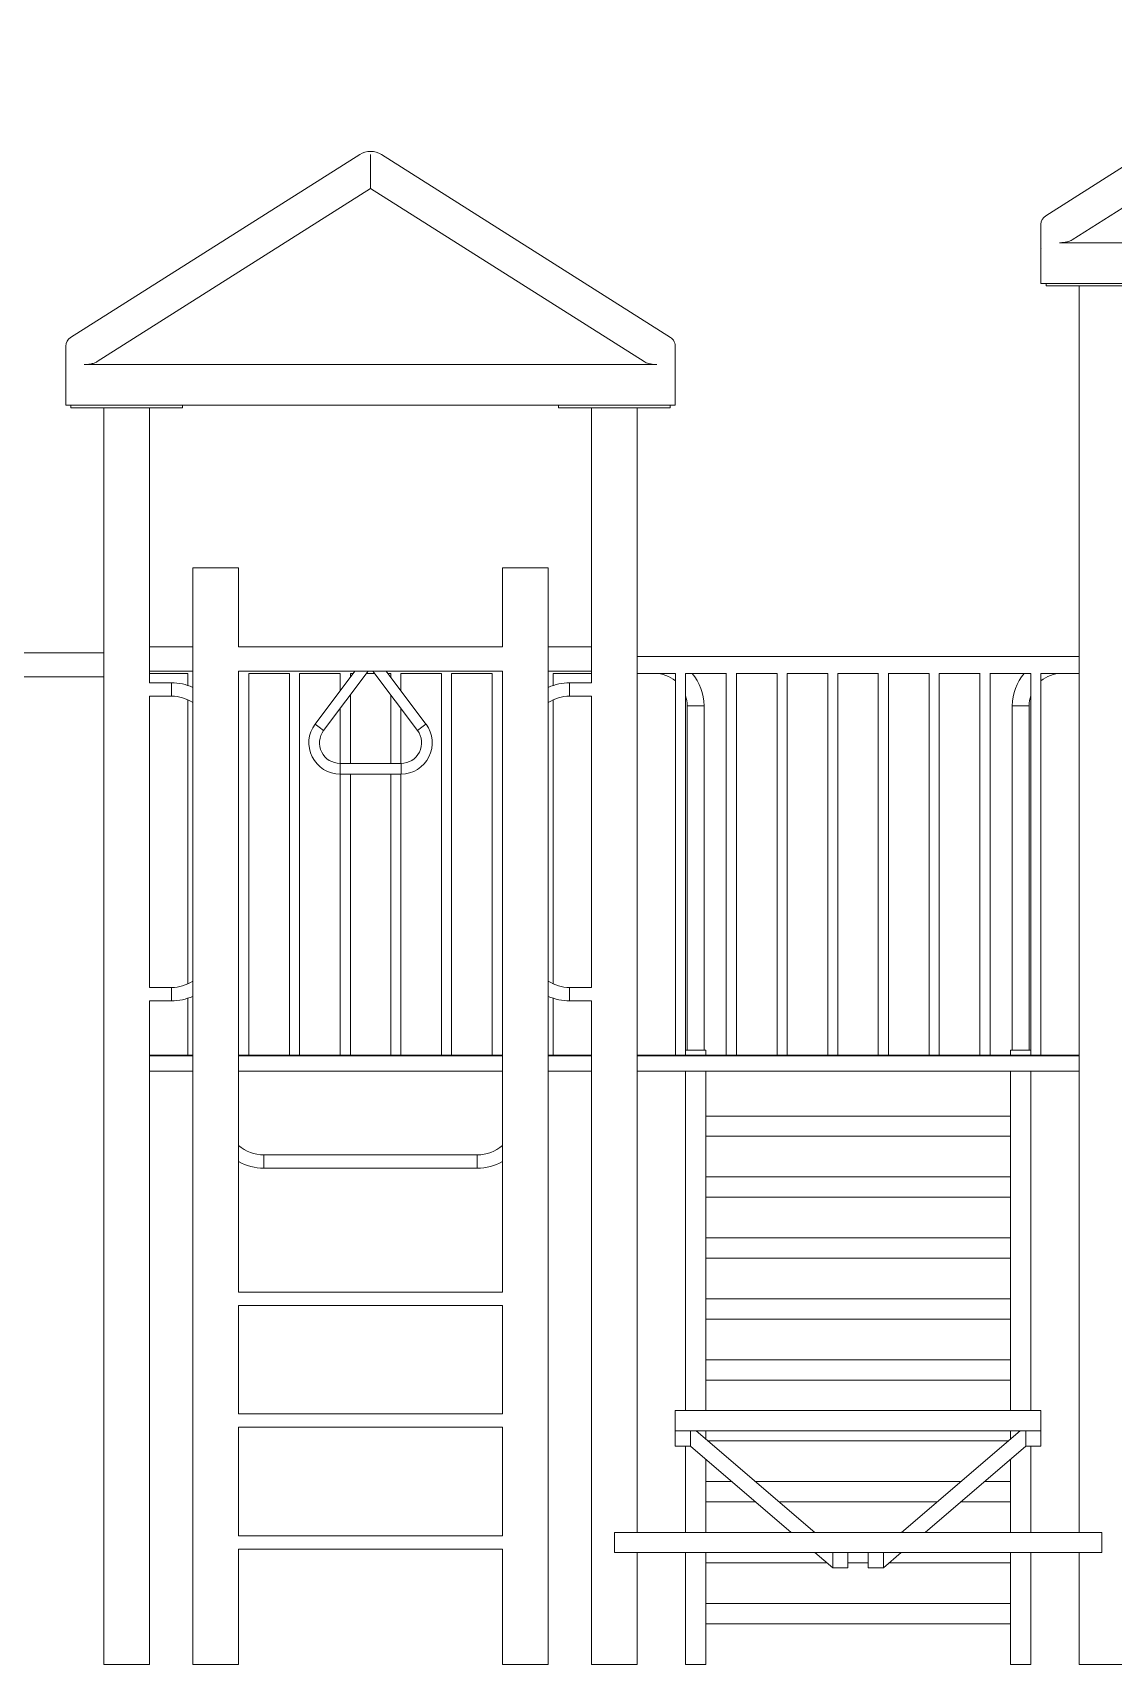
# Model space of a CAD drawing. Header units: metres. Extents: x 4147 to 12436, y -342 to 3787.
# Drawn here: x 7020 to 9722, y -303 to 3779 of the extents above; entities that cross this region are included whole.
import ezdxf

# ---------------------------------------------------------------- set-up
doc = ezdxf.new("R2010")
doc.units = ezdxf.units.M
doc.layers.add('ceco.net 250', color=7, linetype='Continuous', lineweight=9)

msp = doc.modelspace()

# ---------------------------------------------------------------- linework, layer by layer
at = {"layer": 'ceco.net 250', "extrusion": (0, 1, 6.12323e-17)}
for p, q in [((10275.7, 3778.7), (9552.7, 3320.8)), ((10302.9, 3693.7), (9618.9, 3260.5)), ((7114.3, 3016), (7837.3, 3473.9)), ((7864.5, 3473.9), (7864.5, 3388.9)), ((8614.6, 3016), (7891.6, 3473.9)), ((7864.5, 3388.9), (7180.5, 2955.7)), ((7864.5, 3388.9), (8548.4, 2955.7)), ((9540.9, 3299.3), (9540.9, 3297.1)), ((9540.9, 3297.1), (9540.9, 3241.4)), ((9540.9, 3239.2), (9540.9, 3151.6)), ((9587.1, 3253.2), (11018.6, 3253.2)), ((9540.9, 3151.6), (9566.3, 3151.6)), ((9553.6, 3151.6), (9553.6, 3145.2)), ((9553.6, 3145.2), (9833, 3145.2)), ((9566.3, 3151.6), (11039.5, 3151.6)), ((9636.1, 3145.2), (9636.1, 27.4)), ((7102.5, 2992.3), (7102.5, 2994.5)), ((7102.5, 2936.6), (7102.5, 2992.3)), ((8626.5, 2994.5), (8626.5, 2992.3)), ((8626.5, 2992.3), (8626.5, 2936.6)), ((8580.2, 2948.4), (7148.7, 2948.4)), ((7102.5, 2846.8), (7102.5, 2934.4)), ((8626.5, 2934.4), (8626.5, 2846.8)), ((7127.9, 2846.8), (7102.5, 2846.8)), ((7115.2, 2846.8), (7115.2, 2840.4)), ((7115.2, 2840.4), (7394.6, 2840.4)), ((8601.1, 2846.8), (7127.9, 2846.8)), ((7197.7, -302.8), (7197.7, 2840.4)), ((7312, 2242), (7312, 2840.4)), ((7394.6, 2846.8), (7394.6, 2840.4)), ((8334.4, 2840.4), (8334.4, 2846.8)), ((8613.8, 2840.4), (8334.4, 2840.4)), ((8416.9, 2242), (8416.9, 2840.4)), ((8531.2, 27.4), (8531.2, 2840.4)), ((8626.5, 2846.8), (8601.1, 2846.8)), ((8613.8, 2840.4), (8613.8, 2846.8)), ((7534.3, 2440.4), (7420, 2440.4)), ((7420, 2440.4), (7420, -302.8)), ((7534.3, 2440.4), (7534.3, 2242)), ((8309, 2440.4), (8194.7, 2440.4)), ((8194.7, 2440.4), (8194.7, 2242)), ((8309, 2440.4), (8309, -302.8)), ((7197.7, 2227.4), (6848.5, 2227.4)), ((7312, 2211.8), (7312, 2242)), ((7312, 2242), (7420, 2242)), ((7312, 2181.6), (7312, 2211.8)), ((8194.7, 2242), (7534.3, 2242)), ((8309, 2242), (8416.9, 2242)), ((8416.9, 2242), (8416.9, 2211.8)), ((8416.9, 2211.8), (8416.9, 2181.6)), ((9636.1, 2217.9), (8531.2, 2217.9)), ((7197.7, 2167), (6848.5, 2167)), ((7312, 2152.3), (7312, 2181.6)), ((7312, 2181.6), (7420, 2181.6)), ((7312, 2175.7), (7407.6, 2175.7)), ((7407.6, 2175.9), (7407.6, 2145.8)), ((8194.7, 2181.6), (7534.3, 2181.6)), ((7534.3, 2181.6), (7534.3, 628.3)), ((7534.3, 2175.7), (7534.6, 2175.7)), ((7534.6, 2175.9), (7534.6, 1221.2)), ((7560, 2175.9), (7560, 1221.2)), ((7560, 2175.7), (7661.6, 2175.7)), ((7661.6, 2175.9), (7661.6, 1221.2)), ((7687, 2175.9), (7687, 1221.2)), ((7687, 2175.7), (7788.6, 2175.7)), ((7725.8, 2049.1), (7825.2, 2181.6)), ((7747.1, 2033.1), (7858.5, 2181.6)), ((7788.6, 2175.9), (7788.6, 2132.9)), ((7814, 2175.9), (7814, 2166.7)), ((7814, 2175.7), (7820.7, 2175.7)), ((7854.1, 2175.7), (7874.8, 2175.7)), ((7870.4, 2181.6), (7981.8, 2033.1)), ((7903.7, 2181.6), (8003.1, 2049.1)), ((7908.2, 2175.7), (7914.9, 2175.7)), ((7914.9, 2166.7), (7914.9, 2175.9)), ((7940.3, 2132.9), (7940.3, 2175.9)), ((7940.3, 2175.7), (8041.9, 2175.7)), ((8041.9, 1221.2), (8041.9, 2175.9)), ((8067.3, 1221.2), (8067.3, 2175.9)), ((8067.3, 2175.7), (8168.9, 2175.7)), ((8168.9, 1221.2), (8168.9, 2175.9)), ((8194.3, 1221.2), (8194.3, 2175.9)), ((8194.3, 2175.7), (8194.7, 2175.7)), ((8194.7, 2181.6), (8194.7, 628.3)), ((8309, 2181.6), (8416.9, 2181.6)), ((8321.3, 2145.8), (8321.3, 2175.9)), ((8321.3, 2175.7), (8416.9, 2175.7)), ((8416.9, 2152.3), (8416.9, 2181.6)), ((8627.2, 2175.7), (8531.2, 2175.7)), ((8626.8, 1221.2), (8626.8, 2175.7)), ((8754.2, 2175.7), (8651.8, 2175.7)), ((8652.2, 1221.2), (8652.2, 2175.7)), ((8753.8, 1221.2), (8753.8, 2175.7)), ((8881.2, 2175.7), (8778.8, 2175.7)), ((8779.2, 1221.2), (8779.2, 2175.7)), ((8880.8, 1221.2), (8880.8, 2175.7)), ((9008.2, 2175.7), (8905.8, 2175.7)), ((8906.2, 1221.2), (8906.2, 2175.7)), ((9007.8, 1221.2), (9007.8, 2175.7)), ((9134.5, 2175.7), (9032.8, 2175.7)), ((9033.2, 1221.2), (9033.2, 2175.7)), ((9134.1, 2175.7), (9134.1, 1221.2)), ((9261.5, 2175.7), (9159.1, 2175.7)), ((9159.5, 2175.7), (9159.5, 1221.2)), ((9261.1, 2175.7), (9261.1, 1221.2)), ((9388.5, 2175.7), (9286.1, 2175.7)), ((9286.5, 2175.7), (9286.5, 1221.2)), ((9388.1, 2175.7), (9388.1, 1221.2)), ((9515.5, 2175.7), (9413.1, 2175.7)), ((9413.5, 2175.7), (9413.5, 1221.2)), ((9515.1, 2175.7), (9515.1, 1221.2)), ((9636.1, 2175.7), (9540.1, 2175.7)), ((9540.5, 2175.7), (9540.5, 1221.2)), ((7366.8, 2152.3), (7312, 2152.3)), ((7366.8, 2152.3), (7366.8, 2118.9)), ((7366.8, 2152.3), (7366.8, 2118.9)), ((8362.1, 2152.3), (8362.1, 2118.9)), ((8362.1, 2152.3), (8362.1, 2118.9)), ((8416.9, 2152.3), (8362.1, 2152.3)), ((7312, 1390.3), (7312, 2118.9)), ((7366.8, 2118.9), (7312, 2118.9)), ((7407.6, 2110), (7407.6, 1399.2)), ((7788.6, 2088.4), (7788.6, 1950.8)), ((7814, 2122.3), (7814, 1950.8)), ((7914.9, 1950.8), (7914.9, 2122.3)), ((7940.3, 1950.8), (7940.3, 2088.4)), ((8321.3, 1399.2), (8321.3, 2110)), ((8416.9, 2118.9), (8362.1, 2118.9)), ((8416.9, 1390.3), (8416.9, 2118.9)), ((8698.3, 2095.2), (8656.2, 2095.2)), ((8656.2, 2095.2), (8677.3, 2095.2)), ((8656.2, 1233.5), (8656.2, 2095.2)), ((8677.3, 2095.2), (8698.3, 2095.2)), ((8698.3, 1233.5), (8698.3, 2095.2)), ((9469, 2095.2), (9511.1, 2095.2)), ((9490.1, 2095.2), (9469, 2095.2)), ((9469, 2095.2), (9469, 1233.5)), ((9511.1, 2095.2), (9490.1, 2095.2)), ((9511.1, 2095.2), (9511.1, 1233.5)), ((7736.4, 2041.1), (7725.8, 2049.1)), ((7736.4, 2041.1), (7725.8, 2049.1)), ((7747.1, 2033.1), (7736.4, 2041.1)), ((7747.1, 2033.1), (7736.4, 2041.1)), ((7981.8, 2033.1), (7992.5, 2041.1)), ((7981.8, 2033.1), (7992.5, 2041.1)), ((7992.5, 2041.1), (8003.1, 2049.1)), ((7992.5, 2041.1), (8003.1, 2049.1)), ((7788.3, 1937.5), (7788.3, 1950.8)), ((7788.3, 1950.8), (7788.3, 1937.5)), ((7788.3, 1950.8), (7940.7, 1950.8)), ((7788.3, 1924.1), (7788.3, 1937.5)), ((7788.3, 1937.5), (7788.3, 1924.1)), ((7788.3, 1924.1), (7940.7, 1924.1)), ((7788.6, 1924.1), (7788.6, 1221.2)), ((7814, 1924.1), (7814, 1221.2)), ((7914.9, 1221.2), (7914.9, 1924.1)), ((7940.3, 1221.2), (7940.3, 1924.1)), ((7940.7, 1937.5), (7940.7, 1950.8)), ((7940.7, 1937.5), (7940.7, 1950.8)), ((7940.7, 1924.1), (7940.7, 1937.5)), ((7940.7, 1924.1), (7940.7, 1937.5)), ((7312, 1390.3), (7366.8, 1390.3)), ((7366.8, 1356.9), (7366.8, 1390.3)), ((7366.8, 1356.9), (7366.8, 1390.3)), ((8362.1, 1356.9), (8362.1, 1390.3)), ((8362.1, 1356.9), (8362.1, 1390.3)), ((8362.1, 1390.3), (8416.9, 1390.3)), ((7312, -302.8), (7312, 1356.9)), ((7312, 1356.9), (7366.8, 1356.9)), ((7407.6, 1363.4), (7407.6, 1221.2)), ((8321.3, 1221.2), (8321.3, 1363.4)), ((8362.1, 1356.9), (8416.9, 1356.9)), ((8416.9, -302.8), (8416.9, 1356.9)), ((8656.2, 1233.5), (8652.2, 1233.5)), ((8698.3, 1233.5), (8656.2, 1233.5)), ((8702.7, 1233.5), (8698.3, 1233.5)), ((8702.7, 1221.2), (8702.7, 1233.5)), ((9464.7, 1233.5), (9469, 1233.5)), ((9464.7, 1221.2), (9464.7, 1233.5)), ((9469, 1233.5), (9511.1, 1233.5)), ((9511.1, 1233.5), (9515.1, 1233.5)), ((7312, 1221.2), (7420, 1221.2)), ((7420, 1219.3), (7312, 1219.3)), ((7420, 1219.3), (7312, 1219.3)), ((7534.3, 1221.2), (8194.7, 1221.2)), ((8194.7, 1219.3), (7534.3, 1219.3)), ((8194.7, 1219.3), (7534.3, 1219.3)), ((8309, 1221.2), (8416.9, 1221.2)), ((8416.9, 1219.3), (8309, 1219.3)), ((8416.9, 1219.3), (8309, 1219.3)), ((9636.1, 1221.2), (8531.2, 1221.2)), ((8531.2, 1219.3), (9636.1, 1219.3)), ((8531.2, 1219.3), (9636.1, 1219.3)), ((7420, 1181.2), (7312, 1181.2)), ((8194.7, 1181.2), (7534.3, 1181.2)), ((8416.9, 1181.2), (8309, 1181.2)), ((8531.2, 1181.2), (9636.1, 1181.2)), ((8651.9, 332.2), (8651.9, 1181.2)), ((8702.7, 332.2), (8702.7, 1181.2)), ((9464.7, 332.2), (9464.7, 1181.2)), ((9515.5, 332.2), (9515.5, 1181.2)), ((8702.7, 1068.8), (9464.7, 1068.8)), ((8702.7, 1018), (9464.7, 1018)), ((7597.8, 954.9), (7597.8, 971.6)), ((7597.8, 971.6), (7597.8, 938.2)), ((7597.8, 971.6), (8131.2, 971.6)), ((7597.8, 938.2), (7597.8, 954.9)), ((8131.2, 971.6), (8131.2, 938.2)), ((8131.2, 971.6), (8131.2, 954.9)), ((8131.2, 954.9), (8131.2, 938.2)), ((7597.8, 938.2), (8131.2, 938.2)), ((8702.7, 916.4), (9464.7, 916.4)), ((8702.7, 865.6), (9464.7, 865.6)), ((8702.7, 764), (9464.7, 764)), ((8702.7, 713.2), (9464.7, 713.2)), ((8194.7, 628.3), (7534.3, 628.3)), ((8194.7, 594.9), (7534.3, 594.9)), ((7534.3, 594.9), (7534.3, 323.5)), ((8194.7, 594.9), (8194.7, 323.5)), ((8702.7, 611.6), (9464.7, 611.6)), ((8702.7, 560.8), (9464.7, 560.8)), ((8702.7, 459.2), (9464.7, 459.2)), ((8702.7, 408.4), (9464.7, 408.4)), ((9540.9, 332.2), (8626.5, 332.2)), ((8626.5, 332.2), (8626.5, 281.4)), ((9540.9, 281.4), (9540.9, 332.2)), ((8194.7, 323.5), (7534.3, 323.5)), ((8194.7, 290.1), (7534.3, 290.1)), ((7534.3, 290.1), (7534.3, 18.7)), ((8194.7, 290.1), (8194.7, 18.7)), ((8626.5, 281.4), (8664.6, 281.4)), ((8626.5, 281.4), (8626.5, 243.3)), ((9540.9, 281.4), (8626.5, 281.4)), ((8664.6, 243.3), (8664.6, 281.4)), ((8975, 27.4), (8678.6, 281.4)), ((8702.7, 260.8), (8702.7, 281.4)), ((8708.3, 256), (9459, 256)), ((9192.3, 27.4), (9488.7, 281.4)), ((9464.7, 260.8), (9464.7, 281.4)), ((9540.9, 281.4), (9502.8, 281.4)), ((9502.8, 243.3), (9502.8, 281.4)), ((9540.9, 281.4), (9540.9, 243.3)), ((8626.5, 243.3), (8664.6, 243.3)), ((8651.9, 27.4), (8651.9, 243.3)), ((8664.6, 243.3), (8916.4, 27.4)), ((8702.7, 27.4), (8702.7, 210.6)), ((9502.8, 243.3), (9250.9, 27.4)), ((9464.7, 27.4), (9464.7, 210.6)), ((9540.9, 243.3), (9502.8, 243.3)), ((9515.5, 27.4), (9515.5, 243.3)), ((8702.7, 154.4), (8768.3, 154.4)), ((8826.8, 154.4), (9340.5, 154.4)), ((9399, 154.4), (9464.7, 154.4)), ((8702.7, 103.6), (8827.5, 103.6)), ((8886.1, 103.6), (9281.2, 103.6)), ((9339.8, 103.6), (9464.7, 103.6)), ((8194.7, 18.7), (7534.3, 18.7)), ((9693.3, 27.4), (8474.1, 27.4)), ((8474.1, 27.4), (8474.1, -23.4)), ((9693.3, 27.4), (9693.3, -23.4)), ((8194.7, -14.7), (7534.3, -14.7)), ((7534.3, -14.7), (7534.3, -302.8)), ((8194.7, -14.7), (8194.7, -302.8)), ((9693.3, -23.4), (8474.1, -23.4)), ((8531.2, -302.8), (8531.2, -23.4)), ((8651.9, -302.8), (8651.9, -23.4)), ((8702.7, -302.8), (8702.7, -23.4)), ((8975.7, -23.4), (9020.2, -61.5)), ((9058.3, -23.4), (9020.2, -23.4)), ((9020.2, -61.5), (9020.2, -23.4)), ((9058.3, -23.4), (9058.3, -61.5)), ((9109.1, -23.4), (9147.2, -23.4)), ((9109.1, -23.4), (9109.1, -61.5)), ((9147.2, -61.5), (9147.2, -23.4)), ((9191.6, -23.4), (9147.2, -61.5)), ((9464.7, -302.8), (9464.7, -23.4)), ((9515.5, -302.8), (9515.5, -23.4)), ((9636.1, -23.4), (9636.1, -302.8)), ((8702.7, -48.8), (9005.3, -48.8)), ((9058.3, -61.5), (9020.2, -61.5)), ((9058.3, -48.8), (9109.1, -48.8)), ((9109.1, -61.5), (9147.2, -61.5)), ((9162, -48.8), (9464.7, -48.8)), ((8702.7, -150.4), (9464.7, -150.4)), ((8702.7, -201.2), (9464.7, -201.2)), ((7197.7, -302.8), (7312, -302.8)), ((7420, -302.8), (7534.3, -302.8)), ((8194.7, -302.8), (8309, -302.8)), ((8416.9, -302.8), (8531.2, -302.8)), ((8702.7, -302.8), (8651.9, -302.8)), ((9464.7, -302.8), (9515.5, -302.8)), ((9750.4, -302.8), (9636.1, -302.8))]:
    msp.add_line(p, q, dxfattribs=at)
at = {"layer": 'ceco.net 250'}
for centre, radius, start, end in [((7864.5, 3431), 50.8, 57.6526, 122.3474), ((9566.3, 3299.3), 25.4, 122.3474, 180), ((9566.3, 3239.2), 25.4, 177.8529, 180), ((7127.9, 2994.5), 25.4, 122.3474, 180), ((7127.9, 2934.4), 25.4, 177.8529, 180), ((8601.1, 2934.4), 25.4, 0, 2.1471), ((8575.7, 2095.2), 80.5, 50.5601, 90), ((8575.7, 2095.2), 122.7, 0, 41.0194), ((9591.7, 2095.2), 122.7, 138.9806, 180), ((9591.7, 2095.2), 80.5, 90, 129.4399), ((7366.8, 2021.3), 131, 66.0638, 90), ((8362.1, 2021.3), 131, 90, 113.9362), ((7366.8, 2021.3), 97.6, 57.0049, 90), ((8362.1, 2021.3), 97.6, 90, 122.9951), ((8575.7, 2095.2), 80.5, 0, 18.0611), ((9591.7, 2095.2), 80.5, 161.9389, 180), ((7788.3, 2002.2), 78.1, 143.1301, 270), ((7940.7, 2002.2), 78.1, 270, 36.8699), ((7788.3, 2002.2), 51.4, 143.1301, 270), ((7940.7, 2002.2), 51.4, 270, 36.8699), ((7366.8, 1487.9), 97.6, 270, 302.9951), ((8362.1, 1487.9), 97.6, 237.0049, 270), ((7366.8, 1487.9), 131, 270, 293.9362), ((8362.1, 1487.9), 131, 246.0638, 270), ((7597.8, 1069.2), 97.6, 229.4118, 270), ((8131.2, 1069.2), 97.6, 270, 310.5882), ((7597.8, 1069.2), 131, 241.0052, 270), ((8131.2, 1069.2), 131, 270, 298.9948)]:
    msp.add_arc(centre, radius, start, end, dxfattribs=at)
for points, knots in [([(9540.9, 3240.2), (9540.9, 3240.6), (9540.9, 3241), (9540.9, 3241.4), (9540.9, 3241.4), (9540.9, 3241.4)], [2.57145083, 2.57145083, 2.57145083, 2.57145083, 2.63068715, 2.63068715, 2.63374069, 2.63374069, 2.63374069, 2.63374069]), ([(9618.9, 3260.5), (9615.7, 3258.5), (9611.8, 3256.9), (9604.7, 3254.9), (9601.7, 3254.4), (9594.9, 3253.4), (9591, 3253.2), (9587.1, 3253.2)], [0, 0, 0, 0, 0.578861, 0.578861, 0.94546, 0.94546, 1.406707, 1.406707, 1.406707, 1.406707]), ([(8626.5, 2994.5), (8626.5, 2997), (8626.1, 2999.6), (8624.6, 3004.5), (8623.4, 3007), (8619.9, 3011.8), (8617.4, 3014.2), (8614.6, 3016)], [0, 0, 0, 0, 0.00756489, 0.00756489, 0.01547383, 0.01547383, 0.0254327, 0.0254327, 0.0254327, 0.0254327]), ([(7148.7, 2948.4), (7153.6, 2948.4), (7158.5, 2948.8), (7166.8, 2950.2), (7170.2, 2951.1), (7176, 2953.2), (7178.4, 2954.4), (7180.5, 2955.7)], [0, 0, 0, 0, 0.582278, 0.582278, 1.028583, 1.028583, 1.411567, 1.411567, 1.411567, 1.411567]), ([(8548.4, 2955.7), (8551.6, 2953.7), (8555.5, 2952.1), (8562.6, 2950.1), (8565.6, 2949.6), (8572.4, 2948.6), (8576.3, 2948.4), (8580.2, 2948.4)], [0, 0, 0, 0, 0.578861, 0.578861, 0.94546, 0.94546, 1.406707, 1.406707, 1.406707, 1.406707]), ([(7102.5, 2936.6), (7102.5, 2936.6), (7102.5, 2936.6), (7102.5, 2936.2), (7102.5, 2935.8), (7102.5, 2935.4)], [-0.00308267, -0.00308267, -0.00308267, -0.00308267, 0, 0, 0.05980128, 0.05980128, 0.05980128, 0.05980128]), ([(8626.4, 2935.4), (8626.4, 2935.8), (8626.5, 2936.2), (8626.5, 2936.6), (8626.5, 2936.6), (8626.5, 2936.6)], [2.57145083, 2.57145083, 2.57145083, 2.57145083, 2.63068715, 2.63068715, 2.63374069, 2.63374069, 2.63374069, 2.63374069])]:
    msp.add_open_spline(points, degree=3, knots=knots, dxfattribs=at)

doc.saveas('drawing.dxf')
